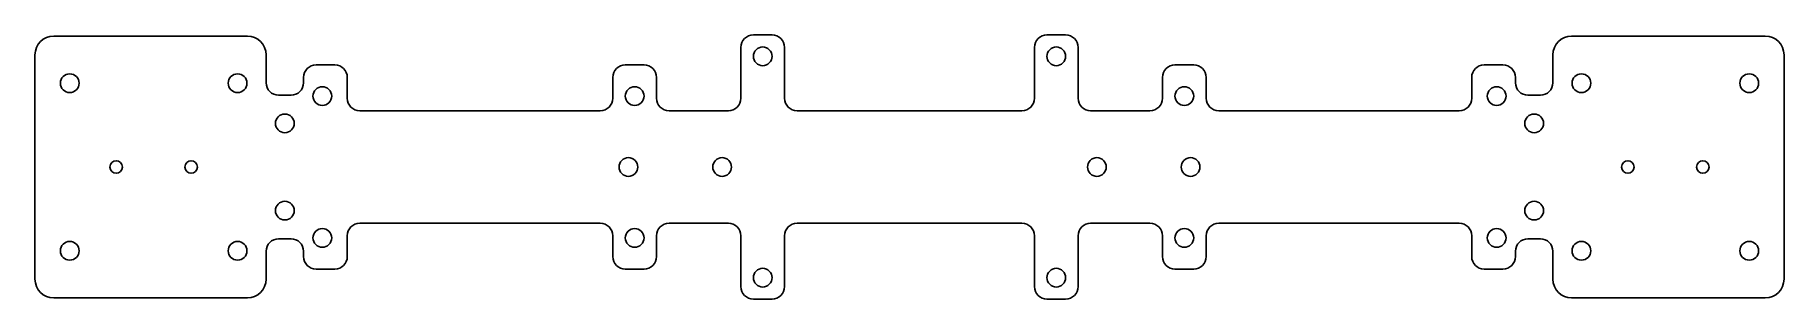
# Model space of a CAD drawing. Header units: millimetres. Extents: x -140 to 140, y -21 to 21.
import ezdxf

# ---------------------------------------------------------------- set-up
doc = ezdxf.new("R2010")
doc.units = ezdxf.units.MM

msp = doc.modelspace()

# ---------------------------------------------------------------- linework, layer by layer
at = {"color": 7, "linetype": 'Continuous', "lineweight": 25}
for p, q in [((-106, 21), (-137, 21)), ((-22, 21.19), (-25, 21.19)), ((25, 21.19), (22, 21.19)), ((137, 21), (106, 21)), ((-140, 18), (-140, -18)), ((-103, 18), (-103, 13.52)), ((-27, 19.19), (-27, 11.03)), ((-20, 11.03), (-20, 19.19)), ((20, 19.19), (20, 11.03)), ((27, 11.03), (27, 19.19)), ((103, 18), (103, 13.52)), ((140, -18), (140, 18)), ((-97, 13.52), (-97, 14.38)), ((-95, 16.38), (-92, 16.38)), ((-90, 14.38), (-90, 11.03)), ((-47.5, 14.38), (-47.5, 11.03)), ((-42.5, 16.38), (-45.5, 16.38)), ((-40.5, 11.03), (-40.5, 14.38)), ((40.5, 14.38), (40.5, 11.03)), ((45.5, 16.38), (42.5, 16.38)), ((47.5, 11.03), (47.5, 14.38)), ((90, 11.03), (90, 14.38)), ((95, 16.38), (92, 16.38)), ((97, 13.52), (97, 14.38)), ((-101, 11.52), (-99, 11.52)), ((101, 11.52), (99, 11.52)), ((-88, 9.03), (-49.5, 9.03)), ((-38.5, 9.03), (-29, 9.03)), ((-18, 9.03), (18, 9.03)), ((29, 9.03), (38.5, 9.03)), ((49.5, 9.03), (88, 9.03)), ((-90, -14.38), (-90, -11.03)), ((-88, -9.03), (-49.5, -9.03)), ((-47.5, -14.38), (-47.5, -11.03)), ((-40.5, -11.03), (-40.5, -14.38)), ((-38.5, -9.03), (-29, -9.03)), ((-27, -19.19), (-27, -11.03)), ((-20, -11.03), (-20, -19.19)), ((-18, -9.03), (18, -9.03)), ((20, -19.19), (20, -11.03)), ((27, -11.03), (27, -19.19)), ((29, -9.03), (38.5, -9.03)), ((40.5, -14.38), (40.5, -11.03)), ((47.5, -11.03), (47.5, -14.38)), ((49.5, -9.03), (88, -9.03)), ((90, -11.03), (90, -14.38)), ((-103, -18), (-103, -13.52)), ((-101, -11.52), (-99, -11.52)), ((-97, -13.52), (-97, -14.38)), ((97, -13.52), (97, -14.38)), ((101, -11.52), (99, -11.52)), ((103, -18), (103, -13.52)), ((-95, -16.38), (-92, -16.38)), ((-42.5, -16.38), (-45.5, -16.38)), ((45.5, -16.38), (42.5, -16.38)), ((95, -16.38), (92, -16.38)), ((-137, -21), (-106, -21)), ((-22, -21.19), (-25, -21.19)), ((25, -21.19), (22, -21.19)), ((106, -21), (137, -21))]:
    msp.add_line(p, q, dxfattribs=at)
for centre, radius in [((-23.5, 17.75), 1.5), ((23.5, 17.75), 1.5), ((-134.44, 13.44), 1.5), ((-107.56, 13.44), 1.5), ((107.56, 13.44), 1.5), ((134.44, 13.44), 1.5), ((-94, 11.38), 1.5), ((-44, 11.38), 1.5), ((44, 11.38), 1.5), ((94, 11.38), 1.5), ((-100, 7), 1.5), ((100, 7), 1.5), ((-127, 0), 1), ((-115, 0), 1), ((-45, 0), 1.5), ((-30, 0), 1.5), ((30, 0), 1.5), ((45, 0), 1.5), ((115, 0), 1), ((127, 0), 1), ((-100, -7), 1.5), ((100, -7), 1.5), ((-94, -11.38), 1.5), ((-44, -11.38), 1.5), ((44, -11.38), 1.5), ((94, -11.38), 1.5), ((-134.44, -13.44), 1.5), ((-107.56, -13.44), 1.5), ((107.56, -13.44), 1.5), ((134.44, -13.44), 1.5), ((-23.5, -17.75), 1.5), ((23.5, -17.75), 1.5)]:
    msp.add_circle(centre, radius, dxfattribs=at)
for centre, radius, start, end in [((-137, 18), 3, 90, 180), ((-106, 18), 3, 0, 90), ((-25, 19.19), 2, 90, 180), ((-22, 19.19), 2, 0, 90), ((22, 19.19), 2, 90, 180), ((25, 19.19), 2, 0, 90), ((106, 18), 3, 90, 180), ((137, 18), 3, 0, 90), ((-95, 14.38), 2, 90, 180), ((-92, 14.38), 2, 0, 90), ((-45.5, 14.38), 2, 90, 180), ((-42.5, 14.38), 2, 0, 90), ((42.5, 14.38), 2, 90, 180), ((45.5, 14.38), 2, 0, 90), ((92, 14.38), 2, 90, 180), ((95, 14.38), 2, 0, 90), ((-101, 13.52), 2, 180, 270), ((-99, 13.52), 2, 270, 0), ((99, 13.52), 2, 180, 270), ((101, 13.52), 2, 270, 0), ((-88, 11.03), 2, 180, 270), ((-49.5, 11.03), 2, 270, 0), ((-38.5, 11.03), 2, 180, 270), ((-29, 11.03), 2, 270, 0), ((-18, 11.03), 2, 180, 270), ((18, 11.03), 2, 270, 0), ((29, 11.03), 2, 180, 270), ((38.5, 11.03), 2, 270, 0), ((49.5, 11.03), 2, 180, 270), ((88, 11.03), 2, 270, 0), ((-88, -11.03), 2, 90, 180), ((-49.5, -11.03), 2, 0, 90), ((-38.5, -11.03), 2, 90, 180), ((-29, -11.03), 2, 0, 90), ((-18, -11.03), 2, 90, 180), ((18, -11.03), 2, 0, 90), ((29, -11.03), 2, 90, 180), ((38.5, -11.03), 2, 0, 90), ((49.5, -11.03), 2, 90, 180), ((88, -11.03), 2, 0, 90), ((-101, -13.52), 2, 90, 180), ((-99, -13.52), 2, 0, 90), ((99, -13.52), 2, 90, 180), ((101, -13.52), 2, 0, 90), ((-95, -14.38), 2, 180, 270), ((-92, -14.38), 2, 270, 0), ((-45.5, -14.38), 2, 180, 270), ((-42.5, -14.38), 2, 270, 0), ((42.5, -14.38), 2, 180, 270), ((45.5, -14.38), 2, 270, 0), ((92, -14.38), 2, 180, 270), ((95, -14.38), 2, 270, 0), ((-137, -18), 3, 180, 270), ((-106, -18), 3, 270, 0), ((-25, -19.19), 2, 180, 270), ((-22, -19.19), 2, 270, 0), ((22, -19.19), 2, 180, 270), ((25, -19.19), 2, 270, 0), ((106, -18), 3, 180, 270), ((137, -18), 3, 270, 0)]:
    msp.add_arc(centre, radius, start, end, dxfattribs=at)

doc.saveas('drawing.dxf')
